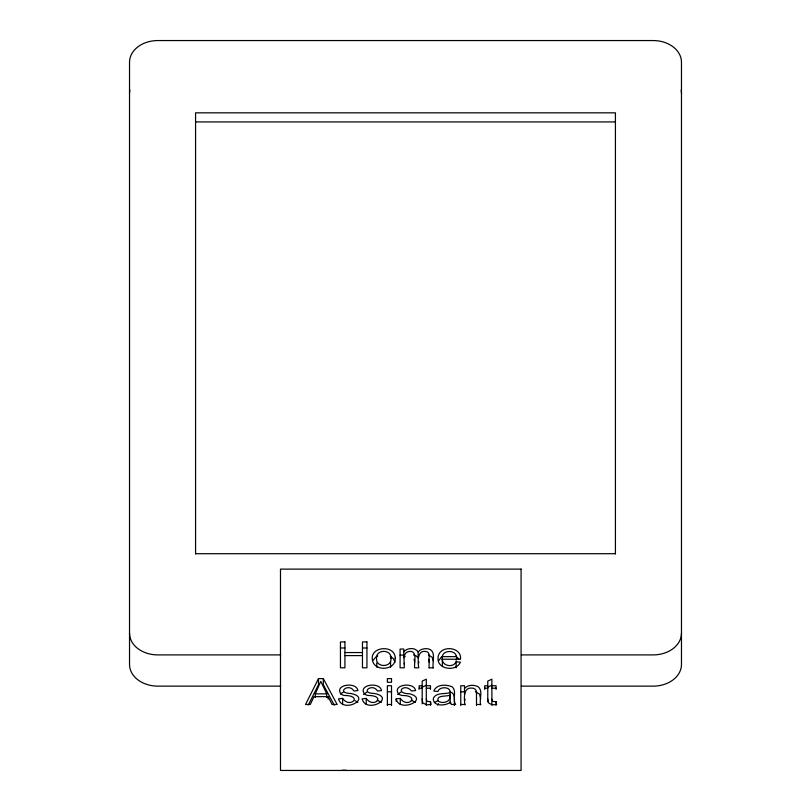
<?xml version="1.0" encoding="UTF-8"?>
<svg xmlns="http://www.w3.org/2000/svg" width="811" height="811" viewBox="0 0 811 811"><rect width="100%" height="100%" fill="white"/><g stroke="black" fill="none" stroke-linecap="round" stroke-linejoin="round"><path stroke-width="1.22" d="M422.186 698.991L422.693 702.742L426.14 704.627A10.786 8.262 0 0 0 428.735 704.698L431.077 704.445L430.479 701.637L427.022 701.414L426.302 699.173M487.766 698.991L488.273 702.742L491.719 704.627A10.786 8.262 0 0 0 494.315 704.698L496.656 704.445L496.058 701.637L492.601 701.414L491.882 699.173M404.233 664.138L404.253 663.145M450.146 696.243L450.146 698.656M450.125 703.117L450.146 692.584C450.875 686.339 439.278 686.309 437.889 691.509L433.834 691.084C436.318 683.977 446.476 684.342 452.214 686.846C457.181 691.246 452.082 699.264 455.65 704.485L451.321 704.485L450.49 702.174C445.604 706.067 432.689 706.817 433.327 698.241C436.389 692.107 444.783 694.48 450.146 692.584M464.916 700.309L464.956 698.981M418.76 662.972L418.831 661.827M376.649 663.043L376.953 667.331M442.512 660.266C438.913 648.597 459.878 648.618 456.167 660.266M390.578 667.281L390.557 661.594M437.595 705.114L438.467 703.684M315.276 697.501L315.276 693.861L320.811 681.331L326.732 693.861L326.732 697.501M318.5 678.614L305.534 704.485L310.278 704.485L313.989 696.649L328.11 696.649L332.054 704.485L337.143 704.485L323.315 678.614L318.5 678.614L318.5 684.677L308.352 704.921M456.127 661.756C453.511 668.021 442.33 666.247 442.279 659.231L460.526 659.231C461.966 646.59 440.272 644.735 438.173 656.586A19.089 14.618 0 0 0 438.66 662.384C442.593 670.221 456.877 670.504 460.415 662.161L456.127 661.756L456.127 667.828M373.08 660.296L376.081 656.778L377.825 655.876M438.67 660.732L441.174 657.305L442.978 656.18M363.551 694.459L366.856 692.138M397.613 694.459L400.918 692.138M403.787 651.679C407.284 647.817 415.151 647.148 418.121 651.912L418.121 657.974L416.459 656.058L413.519 654.882M340.377 693.952L343.266 692.138M434.382 702.569L438.285 700.42M418.121 651.912C420.686 648.901 424.974 648.141 428.695 648.962C436.724 651.375 431.959 662.344 433.226 668.011M405.145 656.494L403.787 657.751L403.787 649.053L400.087 649.053L400.087 667.798L404.233 667.798C404.79 663.124 401.557 652.095 409.433 651.436C418.05 650.402 413.843 663.58 414.614 667.798L418.76 667.798C417.787 662.283 416.915 649.763 426.049 651.507C428.269 651.72 429.384 653.94 429.11 655.987L429.11 667.96M464.5 688.407C467.856 684.819 473.634 684.535 477.882 686.582C483.559 690.587 478.987 699.447 480.649 704.789M422.186 687.17L426.302 685.265M487.766 687.17L491.882 685.265M450.146 695.078C446.993 696.831 435.527 694.733 438.275 701.12C442.056 704.191 451.321 701.87 449.791 696.02M342.617 698.393L338.522 698.889C342.637 714.278 373.141 697.683 350.534 693.435C335.43 693.141 348.963 682.406 353.86 691.002L357.915 690.577C356.374 681.149 333.25 684.879 341.289 694.277A8.536 6.539 0 0 0 344.34 695.473C363.683 695.503 349.946 709.078 342.617 698.393L342.617 704.455M366.207 698.393L362.111 698.889C366.227 714.278 396.731 697.683 374.124 693.435C359.02 693.141 372.543 682.406 377.45 691.002L381.505 690.577C379.964 681.149 356.84 684.879 364.869 694.277A8.536 6.539 0 0 0 367.93 695.473C387.273 695.503 373.536 709.078 366.207 698.393L366.207 704.455M396.173 698.889L400.279 698.393C407.609 709.078 421.335 695.503 402.003 695.473A8.536 6.539 0 0 1 398.941 694.277C390.912 684.879 414.026 681.149 415.577 690.577L411.522 691.002C404.456 682.274 393.365 693.628 409.737 693.78C429.881 699.508 399.012 713.214 396.173 698.889L396.173 701.312M346.287 770.288L342.049 770.288M195.573 121.924L615.427 121.924M195.573 553.71L615.427 553.71M340.448 647.989L344.918 647.989M362.466 647.989L366.937 647.989M344.918 652.551L362.466 652.551M280.718 654.903L157.831 654.903A28.304 21.684 0 0 1 129.527 633.219M521.412 654.903L653.169 654.903A28.304 21.684 0 0 0 681.473 633.219M400.087 655.116L403.787 655.116M344.918 655.602L362.466 655.602M442.512 656.626L456.167 656.626M429.11 667.798L433.226 667.798M422.186 685.741L419.145 685.741L419.145 689.38M426.302 685.741L430.479 685.741L430.479 689.38M487.766 685.741L484.725 685.741L484.725 689.38M491.882 685.741L496.058 685.741L496.058 689.38M280.718 686.136L157.831 686.136A28.304 21.684 0 0 1 129.527 664.452L129.527 62.234A28.304 21.684 0 0 1 157.831 40.55L653.169 40.55A28.304 21.684 0 0 1 681.473 62.234L681.473 664.452A28.304 21.684 0 0 1 653.169 686.136L521.412 686.136M419.145 688.215L422.186 688.215M426.302 688.215L430.479 688.215M484.725 688.215L487.766 688.215M491.882 688.215L496.058 688.215M387.374 691.803L391.52 691.803M460.77 691.803L464.5 691.803M315.276 693.861L326.732 693.861M387.374 704.485L391.52 704.485M460.77 704.485L464.916 704.485M476.503 704.485L480.649 704.485M475.358 691.732L479.554 694.135L480.649 699.021M411.258 700.238L415.506 702.326M377.196 700.238L381.434 702.326M449.963 691.945C456.309 693.223 453.967 701.039 454.363 705.499M428.695 655.024L432.192 657.315L433.226 660.995M355.117 700.653L357.844 702.326M390.203 656.129L393.457 658.796L395.038 662.303M455.691 656.15L458.854 658.887M334.264 705.154L323.315 684.677L323.315 678.614M414.086 659.252L414.614 661.685M428.705 659.313L429.11 662.05M442.482 666.591L442.279 659.231M476.483 698.413L476.503 699.143M615.427 553.943L615.427 112.83L195.573 112.83L195.573 553.943M496.058 701.637L496.058 705.276M491.882 705.235L491.882 679.192L487.766 681.098L487.766 701.464M476.503 705.479L476.503 693.081C476.919 690.425 474.851 688.063 472.164 688.113C462.858 686.887 464.166 699.204 464.916 704.86M464.5 694.469L464.5 685.741L460.77 685.741L460.77 705.55M430.479 701.637L430.479 705.276M426.302 705.235L426.302 679.192L422.186 681.098L422.186 703.857M400.279 698.393L400.279 704.455M391.52 705.55L391.52 685.741L387.374 685.741L387.374 705.55M328.11 696.649L328.11 699.072M681.128 90.072A28.304 21.684 0 0 1 681.473 93.468M129.527 93.468A28.304 21.684 0 0 1 129.872 90.072M395.221 658.157C396.052 670.504 374.57 671.873 372.472 660.407C369.228 646.205 395.19 644.228 395.221 658.157M390.963 658.319C392.007 667.777 375.635 667.879 376.568 658.42C375.625 649.114 391.754 649.023 390.963 658.319M521.078 569.119L280.484 569.119L280.484 770.45L521.078 770.45L521.078 569.119M344.918 641.927L340.448 641.927L340.448 667.798L344.918 667.798L344.918 641.927M366.937 641.927L362.466 641.927L362.466 667.798L366.937 667.798L366.937 641.927M391.52 678.614L387.374 678.614L387.374 682.264L391.52 682.264L391.52 678.614"/></g></svg>
